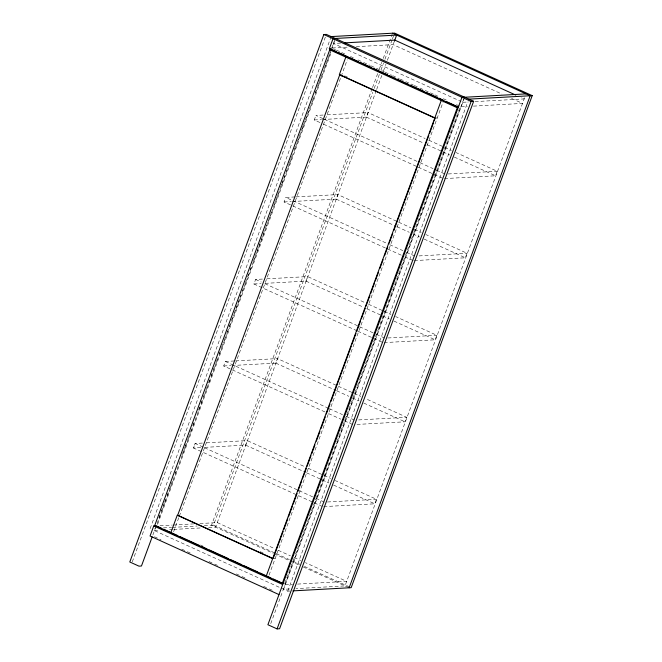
<?xml version="1.0" encoding="UTF-8"?>
<svg xmlns="http://www.w3.org/2000/svg" width="662" height="662" viewBox="0 0 662 662"><rect width="100%" height="100%" fill="white"/><g stroke="black" fill="none" stroke-linecap="round" stroke-linejoin="round"><path stroke-width="0.5" stroke-dasharray="3.31 2.48" d="M132.284 561.839L325.63 36.336M150.133 528.615L330.801 37.56M289.824 591.05L287.78 591.158L154.263 530.494L155.926 525.967M158.905 517.874L159.972 514.962M161.404 511.081L164.259 503.319M164.615 502.35L165.682 499.438M167.114 495.557L168.189 492.644M169.613 488.763L172.468 481.001M175.331 473.231L176.042 471.294M182.108 454.794L184.971 447.032M185.327 446.064L186.394 443.151M187.826 439.27L188.893 436.357M190.325 432.476L191.392 429.564M192.824 425.683L193.892 422.77M198.534 410.15L199.61 407.246M201.033 403.357L202.109 400.452M203.532 396.563L204.608 393.658M206.031 389.777L207.107 386.865M208.53 382.984L209.606 380.071M211.029 376.19L212.105 373.277M213.536 369.396L214.604 366.483M216.035 362.602L217.815 357.745M219.246 353.864L220.314 350.951M221.745 347.07L222.813 344.157M224.244 340.276L225.312 337.372M226.743 333.483L227.819 330.578M229.242 326.689L230.318 323.784M231.741 319.903L232.817 316.99M234.24 313.109L241.026 294.664M242.458 290.784L243.525 287.871M244.957 283.99L246.024 281.077M247.456 277.196L248.523 274.291M249.955 270.402L251.022 267.498M253.165 261.672L264.237 231.584M265.661 227.703L266.736 224.79M268.16 220.909L272.446 209.266M273.878 205.386L279.232 190.83M280.663 186.949L281.731 184.036M282.086 183.06L284.941 175.298M286.373 171.417L287.449 168.504M288.872 164.623L292.447 154.916M294.59 149.099L295.657 146.186M297.089 142.305L299.944 134.543M301.367 130.654L302.443 127.749M302.799 126.773L304.942 120.956M305.298 119.979L309.94 107.368M312.083 101.543L313.151 98.63M315.294 92.812L316.37 89.9M317.793 86.019L321.368 76.312M321.724 75.344L322.435 73.399M324.223 68.55L325.654 64.669M326.01 63.693L331.364 49.137M331.72 48.169L334.931 39.43M152.872 534.987L155.57 527.647M157.159 523.352L223.152 343.983M223.508 343.007L235.639 310.048M235.995 309.08L243.839 287.747M244.195 286.778L256.326 253.811M256.682 252.843L267.026 224.724M267.382 223.756L279.513 190.788M279.869 189.82L287.722 168.487M288.078 167.519L310.908 105.465M311.264 104.497L330.884 51.173M331.24 50.204L334.509 41.309M157.564 524.412L331.166 52.588M324.926 411.938L223.706 365.978L225.436 361.46L234.58 360.955M357 330.785L253.902 283.973L255.631 279.447L262.731 279.058M401.222 255.168L284.072 201.968L285.802 197.45M319.928 122.52L314.243 119.963L315.973 115.445M173.61 531.752L179.054 516.948M179.328 516.211L341.112 76.502M341.162 76.353L347.277 59.754M372.168 88.526L211.484 525.239L273.29 553.324M372.524 87.558L377.878 73.002M379.309 69.121L381.808 62.327M383.232 58.446L392.161 34.184M204.326 525.636L213.528 525.132L372.772 92.299M374.204 88.418L379.558 73.863M380.989 69.982L383.488 63.188M384.92 59.299L392.061 39.894M392.417 38.926L393.485 36.013M204.79 447.363L245.627 445.121L247.29 440.602L304.388 466.544M231.899 365.532L275.806 363.115L277.469 358.597L337.363 385.814M265.156 283.353L306.001 281.11L307.665 276.592L364.754 302.534M292.306 201.521L336.213 199.105L337.877 194.578L397.779 221.803M322.477 119.516L366.384 117.1L368.047 112.573L425.145 138.515M376.297 90.404L215.613 527.118L208.456 527.506M376.653 89.436L382.007 74.88M383.439 70.999L385.938 64.206M387.361 60.325L394.502 40.912M269.045 575.121L443.391 101.269M284.768 583.338L294.036 558.149M295.459 554.276L315.782 499.049M316.138 498.081L336.453 442.861M336.809 441.893L357.132 386.666M357.488 385.698L377.803 330.47M378.159 329.502L390.282 296.559M390.638 295.591L400.973 267.498M401.329 266.529L413.452 233.587M413.808 232.619L421.653 211.302M422.008 210.334L434.123 177.391M434.479 176.423L459.792 107.641M270.75 623.621L463.781 98.977M464.683 97.256L283.65 589.288L290.808 588.89M287.78 591.158L467.744 102.039M323.743 506.62L374.791 503.807L376.455 499.289L335.278 480.579M356.975 424.441L404.962 421.802L406.625 417.283L365.449 398.574M384.109 342.61L435.157 339.796L436.821 335.278L395.644 316.568M414.321 260.596L465.378 257.791L467.041 253.273L425.856 234.555M444.492 178.591L495.548 175.786L497.212 171.268L456.027 152.55M524.61 97.761L345.01 585.911L295.922 588.609M340.599 43.096L333.441 43.485L460.959 101.427M347.12 47.168L331.778 48.012L335.526 49.708M356.322 46.654L393.137 44.635L501.904 94.054M462.837 102.279L468.969 101.94M475.109 101.6L524.188 98.903L521.383 97.628M461.174 106.797L467.306 106.466M473.446 106.127L522.525 103.421L511.279 98.315M323.122 115.047L315.906 115.445L323.47 118.846M327.21 114.824L368.047 112.573M314.243 119.963L321.459 119.565M434.777 118.059L437.268 117.927M448.199 173.957L497.212 171.268M294.995 196.937L285.736 197.45L388.834 244.261M296.013 196.887L337.877 194.578M284.072 201.968L291.288 201.571M419.046 255.913L467.041 253.273M266.819 278.834L307.665 276.592M253.902 283.973L261.068 283.584M387.808 337.976L436.821 335.278M235.606 360.898L277.469 358.597M223.706 365.978L230.873 365.59M358.638 419.923L406.625 417.283M202.365 443.068L195.149 443.466L193.486 447.992L321.873 506.289M206.453 442.845L247.29 440.602M200.702 447.595L193.486 447.992L195.216 443.466L203.648 447.297M327.442 501.986L376.455 499.289M160.014 525.744L172.285 525.074M173.312 525.016L193.759 523.89M199.899 523.551L217.277 522.599L274.473 548.583M163.423 527.887L171.607 527.432M172.625 527.374L197.168 526.025M154.263 530.494L159.376 530.212M169.596 529.65L172.666 529.476M173.692 529.426L201.298 527.904M272.686 558.604L275.177 558.463M285.314 584.761L292.472 584.372M297.586 584.091L346.673 581.385L305.414 562.642M336.47 50.138L346.78 54.822M350.529 56.527L353.343 57.809M358.034 59.936L362.718 62.062M363.661 62.493L370.224 65.472M371.159 65.902L384.283 71.868M385.226 72.29L391.788 75.269M392.723 75.7L399.285 78.679M400.229 79.109L404.912 81.236M405.856 81.666L413.353 85.075M414.288 85.497L418.98 87.632M419.915 88.054L433.982 94.443M434.917 94.873L439.609 97M443.358 98.704L446.171 99.987M456.482 104.67L459.296 105.945M344.629 75.832L347.442 77.106M428.885 140.22L443.863 147.022M444.798 147.452L451.352 150.423M366.384 117.1L423.481 143.042M427.222 144.738L442.199 151.548M443.135 151.97L449.688 154.949M454.364 157.076L495.548 175.786M324.339 119.276L419.005 162.256M419.94 162.678L433.056 168.636M436.713 170.3L445.228 174.172M323.61 124.224L417.341 166.774M418.276 167.205L443.565 178.69M398.714 222.225L410.879 227.753M414.627 229.457L421.181 232.428M336.213 199.105L396.116 226.321M397.051 226.743L409.215 232.271M412.964 233.976L419.518 236.955M424.193 239.081L465.378 257.791M389.695 244.65L402.885 250.641M406.542 252.305L415.057 256.177M404.879 256.831L413.394 260.696M368.494 304.23L383.472 311.032M384.407 311.463L390.961 314.442M306.001 281.11L363.09 307.052M366.831 308.757L381.808 315.559M382.744 315.981L389.297 318.96M393.981 321.087L435.157 339.796M255.565 279.455L261.25 282.004M264.932 283.708L358.663 326.267M359.532 326.697L375.519 333.921M376.322 334.31L384.887 338.183M357.869 331.215L383.224 342.701M338.307 386.236L353.276 393.046M354.211 393.468L360.765 396.447M275.806 363.115L335.7 390.332M336.644 390.762L348.808 396.29M352.548 397.986L359.102 400.965M363.786 403.092L404.962 421.802M225.37 361.46L328.468 408.272M329.287 408.661L342.519 414.652M346.127 416.324L354.691 420.188M328.559 413.609L340.856 419.178M344.463 420.842L353.028 424.706M308.128 468.241L323.106 475.043M324.041 475.473L330.595 478.452M245.627 445.121L305.53 472.337M306.465 472.767L321.442 479.569M322.377 479.991L328.931 482.97M333.615 485.097L374.791 503.807M204.517 447.727L298.248 490.277M299.108 490.666L315.104 497.94M315.956 498.321L324.471 502.193M278.23 550.288L290.419 555.823M294.168 557.528L300.73 560.515M213.528 525.132L275.326 553.209M276.261 553.639L289.377 559.589M293.117 561.293L299.671 564.272M304.355 566.399L350.239 587.244M274.225 553.746L289.211 560.557M290.146 560.979L299.514 565.232M303.254 566.937L348.311 587.409M260.207 551.661L263.013 552.936M200.404 545.008L203.209 546.282M154.428 536.725L161.015 539.72M181.727 549.129L186.427 551.264M187.371 551.694L190.193 552.977M209.018 561.525L213.718 563.668M214.662 564.09L217.484 565.373M236.309 573.929L241.018 576.064M241.953 576.494L246.661 578.629M263.6 586.325L268.309 588.468M269.244 588.899L273.952 591.034"/><path stroke-width="0.99" d="M464.451 97.149L461.96 97.289L267.903 624.729L277.08 628.9L279.571 628.759L473.628 101.319L326.341 34.399L323.85 34.532L129.793 561.98L138.97 566.151L141.461 566.01L152.161 536.923M161.892 528.392L156.249 525.827L153.758 525.959L150.059 536.005L278.992 594.592M458.269 107.335L329.337 48.748L333.027 38.702L335.518 38.57M332.233 49.683L329.742 49.816L154.718 525.52L282.277 583.479L283.94 583.388M170.779 532.819L177.25 515.235L272.686 558.604M394.502 40.912L396.646 35.086L335.295 38.462M266.215 576.18L441.24 100.475L443.73 100.343M273.497 557.603L283.137 531.404M283.849 529.468L287.78 518.793M288.491 516.848L292.422 506.173M293.134 504.237L297.056 493.562M297.776 491.618L301.698 480.943M302.418 479.007L306.341 468.332M307.052 466.387L310.983 455.721M311.694 453.776L314.913 445.046M316.337 441.165L319.912 431.459M320.979 428.546L325.265 416.903M326.333 413.99L329.908 404.292M330.975 401.379L351.323 346.069M352.043 344.124L355.966 333.449M356.686 331.513L360.608 320.838M361.32 318.902L365.25 308.227M365.962 306.283L369.892 295.608M370.604 293.671L374.535 282.997M375.246 281.052L378.457 272.322M379.889 268.441L383.099 259.703M384.531 255.822L387.742 247.092M389.173 243.211L392.74 233.504M393.816 230.599L428.802 135.503M429.514 133.559L433.444 122.884M434.156 120.947L435.224 118.035L339.788 74.674L177.697 515.21L273.141 558.571M282.277 583.479L457.301 107.774L329.742 49.816M277.08 628.9L471.137 101.46L473.628 101.319M349.139 587.782L530.171 95.758L392.516 33.216M331.166 36.584L394.56 33.1L532.207 95.642L351.174 587.674L292.894 590.876M344.695 42.864L394.8 40.109L515.756 95.071M329.337 48.748L330.992 48.657M464.683 97.256L526.042 93.88M468.812 99.135L532.207 95.642M323.85 34.532L471.137 101.46M333.127 50.089L336.693 51.71M338.481 52.521L348.295 56.973L345.804 57.114L339.333 74.698L434.777 118.059M349.23 57.404L358.589 61.657M360.459 62.501L371.688 67.607M373.558 68.459L387.593 74.831M389.463 75.683L395.082 78.232M396.952 79.084L408.181 84.19M410.051 85.034L424.085 91.414M425.956 92.266L437.185 97.364M439.055 98.216L442.795 99.912M446.411 101.559L458.005 106.83M163.771 529.244L177.888 535.657M179.774 536.518L199.535 545.496M201.422 546.349L207.065 548.914M208.944 549.766L228.713 558.753M230.591 559.605L241.887 564.736M243.765 565.596L257.882 572.009M259.769 572.862L271.064 577.992M272.943 578.845L283.295 583.553M153.758 525.959L282.691 584.546"/></g></svg>
